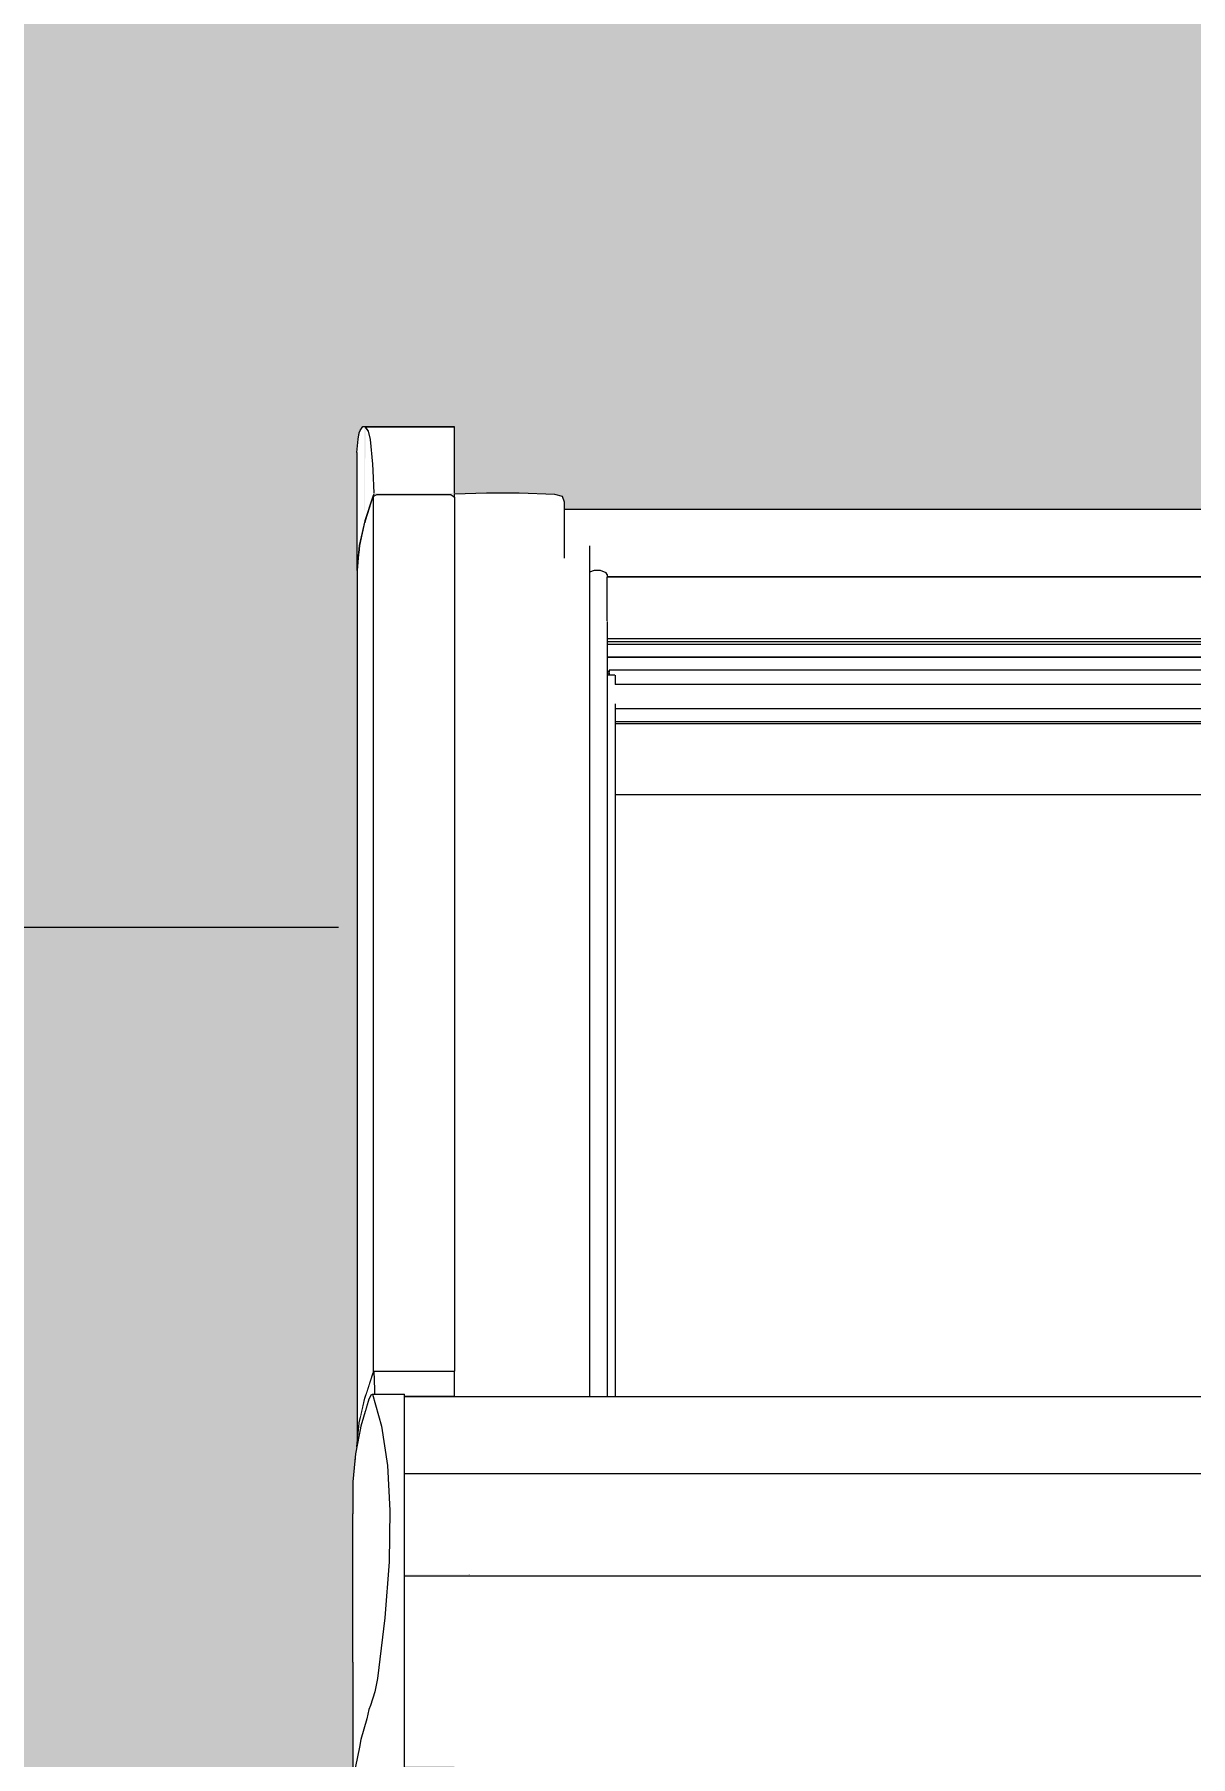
# Model space of a CAD drawing. Header units: metres. Extents: x -4 to 206, y -18 to 45.
# Drawn here: x 36.799 to 37.373, y -2.776 to -1.921 of the extents above; entities that cross this region are included whole.
import ezdxf

# ---------------------------------------------------------------- set-up
doc = ezdxf.new("R2010")
doc.units = ezdxf.units.M
doc.header["$MEASUREMENT"] = 0
doc.set_wipeout_variables(frame=1)
doc.linetypes.add('Untersicht', pattern=[0.001, 0.0005, -0.0005])
doc.linetypes.add('Wipeout_Contour', pattern=[1, 0, -1])
for name, color, linetype in [('3._DD PP STG2_4_325 Dachfenster', 7, 'Continuous'), ('3._DD PP STG2_4_330 Dachaufbau', 7, 'Continuous'), ('3._DD PP STG2_4_851 Marker Schnitt', 7, 'Continuous')]:
    doc.layers.add(name, color=color, linetype=linetype)
doc.styles.add('ERSTELLTER_STIL_2', font='')
doc.styles.get('ERSTELLTER_STIL_2').set_extended_font_data('Eurostile')

msp = doc.modelspace()

# ---------------------------------------------------------------- linework, layer by layer
at = {"layer": '3._DD PP STG2_4_325 Dachfenster', "color": 7, "linetype": 'Continuous', "lineweight": 13, "ltscale": 1000, "true_color": 0xf4f4f4, "flags": 128}
for points in [[(37.68201, -2.31834), (37.08741, -2.31834)], [(37.08741, -2.36268), (37.68201, -2.36268)]]:
    msp.add_lwpolyline(points, dxfattribs=at)
at = {"layer": '3._DD PP STG2_4_851 Marker Schnitt', "color": 7, "linetype": 'Untersicht', "lineweight": 13, "ltscale": 1000}
msp.add_line((30.45, -2.36447), (39.18451, -2.36447), dxfattribs=at)

# ---------------------------------------------------------------- texts
at = {"layer": '3._DD PP STG2_4_325 Dachfenster', "color": 7, "linetype": 'Continuous', "lineweight": 13, "insert": (37.36048, -2.56027), "char_height": 0.075, "attachment_point": 7, "rotation": 90, "style": 'ERSTELLTER_STIL_2'}
msp.add_mtext('\\A1;{\\pql;\\pt0;\\fEurostile|b0|i0|c0|p0;\\W1.000000;78\\fEurostile|b0|i0|c0|p0;\\W1.000000;\\A1{\\H.66x;\\S^  ;}\\fEurostile|b0|i0|c0|p0;\\W1.000000; x 118\\fEurostile|b0|i0|c0|p0;\\W1.000000;\\A1{\\H.66x;\\S^  ;}}', dxfattribs=at)

# ---------------------------------------------------------------- next in the draw order: wipeouts: each hides what was drawn before it
at = {"color": 254, "linetype": 'Wipeout_Contour', "lineweight": 0, "ltscale": 149.896476}
msp.add_wipeout([(37.79482, -2.20451), (37.01482, -2.20451), (37.01482, -2.22926), (37.79482, -2.22926)], dxfattribs=at).dxf.layer = '3._DD PP STG2_4_330 Dachaufbau'

# ---------------------------------------------------------------- next in the draw order: hatches: boundary and pattern name
at = {"layer": '3._DD PP STG2_4_330 Dachaufbau', "linetype": 'Continuous', "lineweight": 0, "true_color": 0x000000}
h = msp.add_hatch(color=18, dxfattribs=at)
h.paths.add_polyline_path([(36.75503, -4.33871), (38.75089, -4.33871), (38.75089, -2.14371), (38.85503, -2.14371), (38.85503, -1.28285), (33.33449, -1.28285), (33.33837, -4.39875), (33.35981, -4.39875), (33.35981, -1.29871), (36.49503, -1.29871), (36.49503, -1.58871), (36.75503, -1.58871)])
h.paths.add_polyline_path([(37.01482, -3.72888), (37.01482, -2.20451), (37.79482, -2.20451), (37.79482, -3.72888)], flags=0)

# ---------------------------------------------------------------- next in the draw order: linework, layer by layer
at = {"layer": '3._DD PP STG2_4_330 Dachaufbau', "color": 7, "linetype": 'Continuous', "lineweight": 18, "ltscale": 1000, "flags": 128}
msp.add_lwpolyline([(37.79482, -2.20451), (37.01482, -2.20451)], dxfattribs=at)

# ---------------------------------------------------------------- next in the draw order: wipeouts: each hides what was drawn before it
at = {"color": 254, "linetype": 'Wipeout_Contour', "lineweight": 0, "ltscale": 185.003913}
msp.add_wipeout([(36.95978, -2.12211), (36.95901, -2.1287), (36.95901, -2.18726), (36.96031, -2.17487), (36.96031, -2.11886)], dxfattribs=at).dxf.layer = '3._DD PP STG2_4_325 Dachfenster'
at = {"color": 254, "linetype": 'Wipeout_Contour', "lineweight": 0, "ltscale": 149.812674}
msp.add_wipeout([(37.08321, -2.20124), (37.08321, -2.20556), (37.68621, -2.20556), (37.68621, -2.20124)], dxfattribs=at).dxf.layer = '3._DD PP STG2_4_325 Dachfenster'
at = {"color": 254, "linetype": 'Wipeout_Contour', "lineweight": 0, "ltscale": 149.81534}
msp.add_wipeout([(37.08331, -2.2144), (37.08331, -2.21503), (37.68611, -2.21503), (37.68611, -2.2144)], dxfattribs=at).dxf.layer = '3._DD PP STG2_4_325 Dachfenster'
at = {"color": 254, "linetype": 'Wipeout_Contour', "lineweight": 0, "ltscale": 185.110336}
msp.add_wipeout([(36.95711, -2.6398), (36.95711, -2.79345), (36.95806, -2.78482), (36.95841, -2.78125), (36.95841, -2.6259)], dxfattribs=at).dxf.layer = '3._DD PP STG2_4_325 Dachfenster'
at = {"color": 254, "linetype": 'Wipeout_Contour', "lineweight": 0, "ltscale": 149.91005}
msp.add_wipeout([(37.79482, -2.26461), (37.01482, -2.26461), (37.01482, -2.28229), (37.79482, -2.28229)], dxfattribs=at).dxf.layer = '3._DD PP STG2_4_330 Dachaufbau'

# ---------------------------------------------------------------- next in the draw order: linework, layer by layer
at = {"layer": '3._DD PP STG2_4_330 Dachaufbau', "color": 7, "linetype": 'Continuous', "lineweight": 18, "ltscale": 1000, "flags": 128}
msp.add_lwpolyline([(37.01482, -2.28229), (37.79482, -2.28229)], dxfattribs=at)

# ---------------------------------------------------------------- next in the draw order: wipeouts: each hides what was drawn before it
at = {"color": 254, "linetype": 'Wipeout_Contour', "lineweight": 0, "ltscale": 149.813776}
msp.add_wipeout([(37.08321, -2.21058), (37.68621, -2.21058), (37.68621, -2.20556), (37.08321, -2.20556)], dxfattribs=at).dxf.layer = '3._DD PP STG2_4_325 Dachfenster'
at = {"color": 254, "linetype": 'Wipeout_Contour', "lineweight": 0, "ltscale": 149.815501}
msp.add_wipeout([(37.08331, -2.21574), (37.68611, -2.21574), (37.68611, -2.21503), (37.08331, -2.21503)], dxfattribs=at).dxf.layer = '3._DD PP STG2_4_325 Dachfenster'
at = {"color": 254, "linetype": 'Wipeout_Contour', "lineweight": 0, "ltscale": 185.106988}
msp.add_wipeout([(36.95841, -2.6259), (36.95841, -2.78125), (36.96033, -2.77167), (36.96101, -2.76789), (36.96101, -2.61224)], dxfattribs=at).dxf.layer = '3._DD PP STG2_4_325 Dachfenster'
at = {"color": 254, "linetype": 'Wipeout_Contour', "lineweight": 0, "ltscale": 149.903678}
msp.add_wipeout([(37.79482, -2.22926), (37.01482, -2.22926), (37.01482, -2.26461), (37.79482, -2.26461)], dxfattribs=at).dxf.layer = '3._DD PP STG2_4_330 Dachaufbau'

# ---------------------------------------------------------------- next in the draw order: linework, layer by layer
at = {"layer": '3._DD PP STG2_4_330 Dachaufbau', "color": 7, "linetype": 'Continuous', "lineweight": 18, "ltscale": 1000, "flags": 128}
msp.add_lwpolyline([(37.01482, -2.20451), (37.01482, -3.72888)], dxfattribs=at)

# ---------------------------------------------------------------- next in the draw order: wipeouts: each hides what was drawn before it
at = {"color": 254, "linetype": 'Wipeout_Contour', "lineweight": 0, "ltscale": 148.573539}
msp.add_wipeout([(37.06191, -2.59751), (37.06271, -2.59751), (37.06271, -2.18095), (37.06191, -2.18123)], dxfattribs=at).dxf.layer = '3._DD PP STG2_4_325 Dachfenster'
at = {"color": 254, "linetype": 'Wipeout_Contour', "lineweight": 0, "ltscale": 149.816238}
msp.add_wipeout([(37.08331, -2.21574), (37.08331, -2.22118), (37.68611, -2.22118), (37.68611, -2.21574)], dxfattribs=at).dxf.layer = '3._DD PP STG2_4_325 Dachfenster'
at = {"color": 254, "linetype": 'Wipeout_Contour', "lineweight": 0, "ltscale": 260.124411}
msp.add_wipeout([(36.95841, -2.78125), (36.95806, -2.78482), (36.96789, -2.78482), (36.96908, -2.7814), (36.98271, -2.7814), (36.98271, -2.77167), (36.96033, -2.77167)], dxfattribs=at).dxf.layer = '3._DD PP STG2_4_325 Dachfenster'

# ---------------------------------------------------------------- next in the draw order: wipeouts: each hides what was drawn before it
at = {"color": 254, "linetype": 'Wipeout_Contour', "lineweight": 0, "ltscale": 148.38603}
msp.add_wipeout([(37.00751, -2.17475), (37.00751, -2.59751), (37.02351, -2.59751), (37.02351, -2.17423)], dxfattribs=at).dxf.layer = '3._DD PP STG2_4_325 Dachfenster'
at = {"color": 254, "linetype": 'Wipeout_Contour', "lineweight": 0, "ltscale": 148.570335}
msp.add_wipeout([(37.06191, -2.18123), (37.06111, -2.18102), (37.06111, -2.59751), (37.06191, -2.59751)], dxfattribs=at).dxf.layer = '3._DD PP STG2_4_325 Dachfenster'
at = {"color": 254, "linetype": 'Wipeout_Contour', "lineweight": 0, "ltscale": 224.717395}
msp.add_wipeout([(37.68621, -2.21143), (37.08321, -2.21143), (37.08321, -2.21228), (37.08331, -2.21333), (37.68611, -2.21333), (37.68611, -2.21255)], dxfattribs=at).dxf.layer = '3._DD PP STG2_4_325 Dachfenster'
at = {"color": 254, "linetype": 'Wipeout_Contour', "lineweight": 0, "ltscale": 185.703306}
msp.add_wipeout([(36.96033, -2.77167), (36.98271, -2.77167), (36.98271, -2.75752), (36.964, -2.75752), (36.96101, -2.76789)], dxfattribs=at).dxf.layer = '3._DD PP STG2_4_325 Dachfenster'

# ---------------------------------------------------------------- next in the draw order: wipeouts: each hides what was drawn before it
at = {"color": 254, "linetype": 'Wipeout_Contour', "lineweight": 0, "ltscale": 148.565047}
msp.add_wipeout([(37.05911, -2.17586), (37.05911, -2.59751), (37.06111, -2.59751), (37.06111, -2.18102)], dxfattribs=at).dxf.layer = '3._DD PP STG2_4_325 Dachfenster'
at = {"color": 254, "linetype": 'Wipeout_Contour', "lineweight": 0, "ltscale": 149.814463}
msp.add_wipeout([(37.08321, -2.21058), (37.08321, -2.21143), (37.68621, -2.21143), (37.68621, -2.21058)], dxfattribs=at).dxf.layer = '3._DD PP STG2_4_325 Dachfenster'
at = {"color": 254, "linetype": 'Wipeout_Contour', "lineweight": 0, "ltscale": 185.710391}
msp.add_wipeout([(36.96511, -2.75286), (36.964, -2.75752), (36.98271, -2.75752), (36.98271, -2.75095), (36.96588, -2.75095)], dxfattribs=at).dxf.layer = '3._DD PP STG2_4_325 Dachfenster'
at = {"color": 254, "linetype": 'Wipeout_Contour', "lineweight": 0, "ltscale": 300.006701}
msp.add_wipeout([(37.78671, -2.77075), (36.98271, -2.77075), (36.98271, -2.7809), (37.00751, -2.7809), (37.00751, -2.78369), (37.76191, -2.78369), (37.76191, -2.7809), (37.78671, -2.7809)], dxfattribs=at).dxf.layer = '3._DD PP STG2_4_325 Dachfenster'

# ---------------------------------------------------------------- next in the draw order: wipeouts: each hides what was drawn before it
at = {"color": 254, "linetype": 'Wipeout_Contour', "lineweight": 0, "ltscale": 148.577995}
msp.add_wipeout([(37.06271, -2.59751), (37.06401, -2.59751), (37.06401, -2.17579), (37.06271, -2.18095)], dxfattribs=at).dxf.layer = '3._DD PP STG2_4_325 Dachfenster'
at = {"color": 254, "linetype": 'Wipeout_Contour', "lineweight": 0, "ltscale": 149.815141}
msp.add_wipeout([(37.08331, -2.21333), (37.08331, -2.2144), (37.68611, -2.2144), (37.68611, -2.21333)], dxfattribs=at).dxf.layer = '3._DD PP STG2_4_325 Dachfenster'
at = {"color": 254, "linetype": 'Wipeout_Contour', "lineweight": 0, "ltscale": 185.126829}
msp.add_wipeout([(36.96101, -2.76789), (36.964, -2.75752), (36.96511, -2.75286), (36.96511, -2.59875), (36.96101, -2.61224)], dxfattribs=at).dxf.layer = '3._DD PP STG2_4_325 Dachfenster'
at = {"color": 254, "linetype": 'Wipeout_Contour', "lineweight": 0, "ltscale": 149.961906}
msp.add_wipeout([(36.98271, -2.77075), (37.78671, -2.77075), (37.78671, -2.75668), (36.98271, -2.75668)], dxfattribs=at).dxf.layer = '3._DD PP STG2_4_325 Dachfenster'

# ---------------------------------------------------------------- next in the draw order: linework, layer by layer
at = {"layer": '3._DD PP STG2_4_325 Dachfenster', "color": 7, "linetype": 'Continuous', "lineweight": 13, "ltscale": 1000, "flags": 128}
for points in [[(36.95711, -2.64113), (36.95711, -2.65577)], [(36.95708, -2.72945), (36.95711, -2.65577)], [(36.95708, -2.72945), (36.95708, -2.82095)]]:
    msp.add_lwpolyline(points, dxfattribs=at)

# ---------------------------------------------------------------- next in the draw order: wipeouts: each hides what was drawn before it
at = {"color": 254, "linetype": 'Wipeout_Contour', "lineweight": 0, "ltscale": 148.556598}
msp.add_wipeout([(37.05731, -2.1748), (37.05731, -2.59751), (37.05911, -2.59751), (37.05911, -2.17586)], dxfattribs=at).dxf.layer = '3._DD PP STG2_4_325 Dachfenster'
at = {"color": 254, "linetype": 'Wipeout_Contour', "lineweight": 0, "ltscale": 148.583939}
msp.add_wipeout([(37.06401, -2.17579), (37.06401, -2.59751), (37.06611, -2.59751), (37.06611, -2.17451)], dxfattribs=at).dxf.layer = '3._DD PP STG2_4_325 Dachfenster'
at = {"color": 254, "linetype": 'Wipeout_Contour', "lineweight": 0, "ltscale": 445.590329}
msp.add_wipeout([(36.96511, -2.59875), (36.96511, -2.75286), (36.96588, -2.75095), (36.96796, -2.74409), (36.96928, -2.73751), (36.97302, -2.70739), (36.9751, -2.67953), (36.97552, -2.65415), (36.97425, -2.63166), (36.97136, -2.61228), (36.96685, -2.5963), (36.96622, -2.59659)], dxfattribs=at).dxf.layer = '3._DD PP STG2_4_325 Dachfenster'
at = {"color": 254, "linetype": 'Wipeout_Contour', "lineweight": 0, "ltscale": 110.660522}
msp.add_wipeout([(36.96031, -2.61059), (36.95907, -2.62245), (36.96031, -2.61592)], dxfattribs=at).dxf.layer = '3._DD PP STG2_4_325 Dachfenster'

# ---------------------------------------------------------------- next in the draw order: wipeouts: each hides what was drawn before it
at = {"color": 254, "linetype": 'Wipeout_Contour', "lineweight": 0, "ltscale": 148.517755}
msp.add_wipeout([(37.03971, -2.17423), (37.03971, -2.59751), (37.05731, -2.59751), (37.05731, -2.1748)], dxfattribs=at).dxf.layer = '3._DD PP STG2_4_325 Dachfenster'
at = {"color": 254, "linetype": 'Wipeout_Contour', "lineweight": 0, "ltscale": 148.601088}
msp.add_wipeout([(37.06611, -2.17451), (37.06611, -2.59751), (37.07271, -2.59751), (37.07271, -2.17451)], dxfattribs=at).dxf.layer = '3._DD PP STG2_4_325 Dachfenster'
at = {"color": 254, "linetype": 'Wipeout_Contour', "lineweight": 0, "ltscale": 148.042254}
msp.add_wipeout([(36.98271, -2.61228), (36.97136, -2.61228), (36.97425, -2.63166), (36.98271, -2.63166)], dxfattribs=at).dxf.layer = '3._DD PP STG2_4_325 Dachfenster'
at = {"color": 254, "linetype": 'Wipeout_Contour', "lineweight": 0, "ltscale": 148.043748}
msp.add_wipeout([(36.96928, -2.73751), (36.98271, -2.73751), (36.98271, -2.70739), (36.97302, -2.70739)], dxfattribs=at).dxf.layer = '3._DD PP STG2_4_325 Dachfenster'
at = {"color": 254, "linetype": 'Wipeout_Contour', "lineweight": 0, "ltscale": 148.197074}
msp.add_wipeout([(36.96588, -2.75095), (36.98271, -2.75095), (36.98271, -2.74409), (36.96796, -2.74409)], dxfattribs=at).dxf.layer = '3._DD PP STG2_4_325 Dachfenster'

# ---------------------------------------------------------------- next in the draw order: wipeouts: each hides what was drawn before it
at = {"color": 254, "linetype": 'Wipeout_Contour', "lineweight": 0, "ltscale": 111.11428}
msp.add_wipeout([(37.06211, -2.1533), (37.06111, -2.18095), (37.06191, -2.18123)], dxfattribs=at).dxf.layer = '3._DD PP STG2_4_325 Dachfenster'
at = {"color": 254, "linetype": 'Wipeout_Contour', "lineweight": 0, "ltscale": 148.450199}
msp.add_wipeout([(37.02351, -2.17423), (37.02351, -2.59751), (37.03971, -2.59751), (37.03971, -2.17423)], dxfattribs=at).dxf.layer = '3._DD PP STG2_4_325 Dachfenster'
at = {"color": 254, "linetype": 'Wipeout_Contour', "lineweight": 0, "ltscale": 148.618132}
msp.add_wipeout([(37.07271, -2.17451), (37.07271, -2.59751), (37.07461, -2.59751), (37.07461, -2.17501)], dxfattribs=at).dxf.layer = '3._DD PP STG2_4_325 Dachfenster'
at = {"color": 254, "linetype": 'Wipeout_Contour', "lineweight": 0, "ltscale": 148.000463}
msp.add_wipeout([(36.96685, -2.5963), (36.97136, -2.61228), (36.98271, -2.61228), (36.98271, -2.5963)], dxfattribs=at).dxf.layer = '3._DD PP STG2_4_325 Dachfenster'
at = {"color": 254, "linetype": 'Wipeout_Contour', "lineweight": 0, "ltscale": 148.155908}
msp.add_wipeout([(36.97425, -2.63166), (36.97552, -2.65415), (36.98271, -2.65415), (36.98271, -2.63166)], dxfattribs=at).dxf.layer = '3._DD PP STG2_4_325 Dachfenster'
at = {"color": 254, "linetype": 'Wipeout_Contour', "lineweight": 0, "ltscale": 148.232803}
msp.add_wipeout([(36.96928, -2.73751), (36.96796, -2.74409), (36.98271, -2.74409), (36.98271, -2.73751)], dxfattribs=at).dxf.layer = '3._DD PP STG2_4_325 Dachfenster'
at = {"color": 254, "linetype": 'Wipeout_Contour', "lineweight": 0, "ltscale": 149.958916}
msp.add_wipeout([(36.98271, -2.75059), (36.98271, -2.75668), (37.78671, -2.75668), (37.78671, -2.75059)], dxfattribs=at).dxf.layer = '3._DD PP STG2_4_325 Dachfenster'

# ---------------------------------------------------------------- next in the draw order: wipeouts: each hides what was drawn before it
at = {"color": 254, "linetype": 'Wipeout_Contour', "lineweight": 0, "ltscale": 148.327348}
msp.add_wipeout([(37.00751, -2.17475), (37.02351, -2.17423), (37.02351, -2.14892), (37.00751, -2.14943)], dxfattribs=at).dxf.layer = '3._DD PP STG2_4_325 Dachfenster'
at = {"color": 254, "linetype": 'Wipeout_Contour', "lineweight": 0, "ltscale": 148.168937}
msp.add_wipeout([(37.05911, -2.17586), (37.06111, -2.18095), (37.06211, -2.1533), (37.06111, -2.15054)], dxfattribs=at).dxf.layer = '3._DD PP STG2_4_325 Dachfenster'
at = {"color": 254, "linetype": 'Wipeout_Contour', "lineweight": 0, "ltscale": 524.39402}
msp.add_wipeout([(37.07461, -2.18803), (37.07691, -2.18724), (37.08001, -2.18731), (37.08281, -2.18844), (37.08331, -2.18929), (37.08331, -2.19042), (37.68611, -2.19042), (37.68611, -2.18929), (37.68661, -2.18844), (37.68941, -2.18731), (37.69251, -2.18724), (37.69481, -2.18803), (37.69481, -2.18349), (37.07461, -2.18349)], dxfattribs=at).dxf.layer = '3._DD PP STG2_4_325 Dachfenster'
at = {"color": 254, "linetype": 'Wipeout_Contour', "lineweight": 0, "ltscale": 185.543466}
msp.add_wipeout([(36.96031, -2.61592), (36.96101, -2.61224), (36.96301, -2.60566), (36.96301, -2.59828), (36.96031, -2.61059)], dxfattribs=at).dxf.layer = '3._DD PP STG2_4_325 Dachfenster'
at = {"color": 254, "linetype": 'Wipeout_Contour', "lineweight": 0, "ltscale": 148.258021}
msp.add_wipeout([(36.9751, -2.67953), (36.98271, -2.67953), (36.98271, -2.65415), (36.97552, -2.65415)], dxfattribs=at).dxf.layer = '3._DD PP STG2_4_325 Dachfenster'
at = {"color": 254, "linetype": 'Wipeout_Contour', "lineweight": 0, "ltscale": 149.957076}
msp.add_wipeout([(36.98271, -2.75059), (37.78671, -2.75059), (37.78671, -2.74416), (36.98271, -2.74416)], dxfattribs=at).dxf.layer = '3._DD PP STG2_4_325 Dachfenster'

# ---------------------------------------------------------------- next in the draw order: wipeouts: each hides what was drawn before it
at = {"color": 254, "linetype": 'Wipeout_Contour', "lineweight": 0, "ltscale": 446.405552}
msp.add_wipeout([(36.96031, -2.17487), (36.95901, -2.18726), (36.96051, -2.17487), (36.96321, -2.16256), (36.96721, -2.15047), (36.96901, -2.1495), (37.00581, -2.1495), (37.00751, -2.15077), (37.00751, -2.14935), (36.96743, -2.14935), (36.96701, -2.15047), (36.96301, -2.16256)], dxfattribs=at).dxf.layer = '3._DD PP STG2_4_325 Dachfenster'
at = {"color": 254, "linetype": 'Wipeout_Contour', "lineweight": 0, "ltscale": 111.845604}
msp.add_wipeout([(37.05731, -2.14948), (37.05731, -2.1748), (37.06111, -2.15054)], dxfattribs=at).dxf.layer = '3._DD PP STG2_4_325 Dachfenster'
at = {"color": 254, "linetype": 'Wipeout_Contour', "lineweight": 0, "ltscale": 149.810929}
msp.add_wipeout([(37.08321, -2.20124), (37.68621, -2.20124), (37.68621, -2.19064), (37.08321, -2.19064)], dxfattribs=at).dxf.layer = '3._DD PP STG2_4_325 Dachfenster'
at = {"color": 254, "linetype": 'Wipeout_Contour', "lineweight": 0, "ltscale": 222.080425}
msp.add_wipeout([(36.96701, -2.58619), (36.96301, -2.59828), (36.96301, -2.60566), (36.96511, -2.59875), (36.96622, -2.59659), (36.96685, -2.5963)], dxfattribs=at).dxf.layer = '3._DD PP STG2_4_325 Dachfenster'
at = {"color": 254, "linetype": 'Wipeout_Contour', "lineweight": 0, "ltscale": 148.104527}
msp.add_wipeout([(36.9751, -2.67953), (36.97302, -2.70739), (36.98271, -2.70739), (36.98271, -2.67953)], dxfattribs=at).dxf.layer = '3._DD PP STG2_4_325 Dachfenster'

# ---------------------------------------------------------------- next in the draw order: wipeouts: each hides what was drawn before it
at = {"color": 254, "linetype": 'Wipeout_Contour', "lineweight": 0, "ltscale": 222.31548}
msp.add_wipeout([(36.96031, -2.17487), (36.96301, -2.16256), (36.96301, -2.11591), (36.96201, -2.11573), (36.9607, -2.11771), (36.96031, -2.11886)], dxfattribs=at).dxf.layer = '3._DD PP STG2_4_325 Dachfenster'
at = {"color": 254, "linetype": 'Wipeout_Contour', "lineweight": 0, "ltscale": 148.459139}
msp.add_wipeout([(37.03971, -2.14892), (37.03971, -2.17423), (37.05731, -2.1748), (37.05731, -2.14948)], dxfattribs=at).dxf.layer = '3._DD PP STG2_4_325 Dachfenster'
at = {"color": 254, "linetype": 'Wipeout_Contour', "lineweight": 0, "ltscale": 112.585028}
msp.add_wipeout([(37.08321, -2.19064), (37.68621, -2.19064), (37.08321, -2.19042)], dxfattribs=at).dxf.layer = '3._DD PP STG2_4_325 Dachfenster'
at = {"color": 254, "linetype": 'Wipeout_Contour', "lineweight": 0, "ltscale": 185.239629}
msp.add_wipeout([(36.96701, -2.58619), (36.96701, -2.5963), (36.96791, -2.5963), (36.96791, -2.59392), (36.96755, -2.5849)], dxfattribs=at).dxf.layer = '3._DD PP STG2_4_325 Dachfenster'
at = {"color": 254, "linetype": 'Wipeout_Contour', "lineweight": 0, "ltscale": 149.95006}
msp.add_wipeout([(37.78671, -2.70831), (36.98271, -2.70831), (36.98271, -2.73808), (37.78671, -2.73808)], dxfattribs=at).dxf.layer = '3._DD PP STG2_4_325 Dachfenster'

# ---------------------------------------------------------------- next in the draw order: wipeouts: each hides what was drawn before it
at = {"color": 254, "linetype": 'Wipeout_Contour', "lineweight": 0, "ltscale": 258.525244}
msp.add_wipeout([(36.96301, -2.16256), (36.96701, -2.15047), (36.96701, -2.13761), (36.96689, -2.13447), (36.96568, -2.12222), (36.96471, -2.11814), (36.96331, -2.11594)], dxfattribs=at).dxf.layer = '3._DD PP STG2_4_325 Dachfenster'
at = {"color": 254, "linetype": 'Wipeout_Contour', "lineweight": 0, "ltscale": 148.392132}
msp.add_wipeout([(37.02351, -2.17423), (37.03971, -2.17423), (37.03971, -2.14892), (37.02351, -2.14892)], dxfattribs=at).dxf.layer = '3._DD PP STG2_4_325 Dachfenster'
at = {"color": 254, "linetype": 'Wipeout_Contour', "lineweight": 0, "ltscale": 111.429057}
msp.add_wipeout([(37.05731, -2.1748), (37.05911, -2.17586), (37.06111, -2.15054)], dxfattribs=at).dxf.layer = '3._DD PP STG2_4_325 Dachfenster'
at = {"color": 254, "linetype": 'Wipeout_Contour', "lineweight": 0, "ltscale": 184.910612}
msp.add_wipeout([(36.95921, -2.18726), (36.95921, -2.62108), (36.96031, -2.61059), (36.96051, -2.60968), (36.96051, -2.17487)], dxfattribs=at).dxf.layer = '3._DD PP STG2_4_325 Dachfenster'
at = {"color": 254, "linetype": 'Wipeout_Contour', "lineweight": 0, "ltscale": 222.106355}
msp.add_wipeout([(37.08281, -2.59751), (37.08331, -2.59751), (37.08331, -2.21255), (37.08321, -2.19042), (37.08331, -2.18929), (37.08281, -2.18844)], dxfattribs=at).dxf.layer = '3._DD PP STG2_4_325 Dachfenster'
at = {"color": 254, "linetype": 'Wipeout_Contour', "lineweight": 0, "ltscale": 222.757927}
msp.add_wipeout([(36.96791, -2.5963), (36.98271, -2.5963), (36.98271, -2.59729), (37.00751, -2.59729), (37.00751, -2.59392), (36.96791, -2.59392)], dxfattribs=at).dxf.layer = '3._DD PP STG2_4_325 Dachfenster'
at = {"color": 254, "linetype": 'Wipeout_Contour', "lineweight": 0, "ltscale": 149.94258}
msp.add_wipeout([(37.78671, -2.6866), (36.98271, -2.6866), (36.98271, -2.70831), (37.78671, -2.70831)], dxfattribs=at).dxf.layer = '3._DD PP STG2_4_325 Dachfenster'
at = {"color": 254, "linetype": 'Wipeout_Contour', "lineweight": 0, "ltscale": 149.95524}
msp.add_wipeout([(36.98271, -2.73808), (36.98271, -2.74416), (37.78671, -2.74416), (37.78671, -2.73808)], dxfattribs=at).dxf.layer = '3._DD PP STG2_4_325 Dachfenster'

# ---------------------------------------------------------------- next in the draw order: wipeouts: each hides what was drawn before it
at = {"color": 254, "linetype": 'Wipeout_Contour', "lineweight": 0, "ltscale": 148.179411}
msp.add_wipeout([(37.00751, -2.11814), (36.96471, -2.11814), (36.96568, -2.12222), (37.00751, -2.12222)], dxfattribs=at).dxf.layer = '3._DD PP STG2_4_325 Dachfenster'
at = {"color": 254, "linetype": 'Wipeout_Contour', "lineweight": 0, "ltscale": 185.705296}
msp.add_wipeout([(36.96689, -2.13447), (36.96701, -2.13761), (36.96752, -2.14893), (37.00751, -2.14893), (37.00751, -2.13447)], dxfattribs=at).dxf.layer = '3._DD PP STG2_4_325 Dachfenster'
at = {"color": 254, "linetype": 'Wipeout_Contour', "lineweight": 0, "ltscale": 184.83738}
msp.add_wipeout([(36.96051, -2.17487), (36.96051, -2.60968), (36.96301, -2.59828), (36.96321, -2.59767), (36.96321, -2.16256)], dxfattribs=at).dxf.layer = '3._DD PP STG2_4_325 Dachfenster'
at = {"color": 254, "linetype": 'Wipeout_Contour', "lineweight": 0, "ltscale": 149.803306}
msp.add_wipeout([(37.06211, -2.16893), (37.70731, -2.16893), (37.70731, -2.15698), (37.06211, -2.15698)], dxfattribs=at).dxf.layer = '3._DD PP STG2_4_325 Dachfenster'
at = {"color": 254, "linetype": 'Wipeout_Contour', "lineweight": 0, "ltscale": 148.317052}
msp.add_wipeout([(37.00751, -2.5849), (36.96755, -2.5849), (36.96791, -2.59392), (37.00751, -2.59392)], dxfattribs=at).dxf.layer = '3._DD PP STG2_4_325 Dachfenster'

# ---------------------------------------------------------------- next in the draw order: wipeouts: each hides what was drawn before it
at = {"color": 254, "linetype": 'Wipeout_Contour', "lineweight": 0, "ltscale": 111.61926}
msp.add_wipeout([(36.96201, -2.11573), (36.96301, -2.11591), (37.00751, -2.11594)], dxfattribs=at).dxf.layer = '3._DD PP STG2_4_325 Dachfenster'
at = {"color": 254, "linetype": 'Wipeout_Contour', "lineweight": 0, "ltscale": 111.620452}
msp.add_wipeout([(36.96701, -2.15047), (36.96743, -2.14935), (36.96701, -2.13761)], dxfattribs=at).dxf.layer = '3._DD PP STG2_4_325 Dachfenster'
at = {"color": 254, "linetype": 'Wipeout_Contour', "lineweight": 0, "ltscale": 148.346192}
msp.add_wipeout([(37.00751, -2.15077), (37.00581, -2.1495), (37.00581, -2.5849), (37.00751, -2.5849)], dxfattribs=at).dxf.layer = '3._DD PP STG2_4_325 Dachfenster'
at = {"color": 254, "linetype": 'Wipeout_Contour', "lineweight": 0, "ltscale": 112.14593}
msp.add_wipeout([(37.70731, -2.15691), (37.06211, -2.15691), (37.70731, -2.15698)], dxfattribs=at).dxf.layer = '3._DD PP STG2_4_325 Dachfenster'
at = {"color": 254, "linetype": 'Wipeout_Contour', "lineweight": 0, "ltscale": 599.227073}
msp.add_wipeout([(37.70731, -2.16893), (37.06211, -2.16893), (37.06211, -2.18116), (37.06271, -2.18095), (37.06401, -2.17579), (37.06611, -2.17451), (37.07271, -2.17451), (37.07461, -2.17501), (37.07461, -2.18349), (37.69481, -2.18349), (37.69481, -2.17501), (37.69671, -2.17451), (37.70331, -2.17451), (37.70541, -2.17579), (37.70671, -2.18095), (37.70731, -2.18116)], dxfattribs=at).dxf.layer = '3._DD PP STG2_4_325 Dachfenster'

# ---------------------------------------------------------------- next in the draw order: linework, layer by layer
at = {"layer": '3._DD PP STG2_4_325 Dachfenster', "color": 7, "linetype": 'Continuous', "lineweight": 13, "ltscale": 1000, "flags": 128}
for points in [[(37.06211, -2.1533), (37.06111, -2.15054)], [(37.06211, -2.18116), (37.06211, -2.1533)], [(37.70731, -2.15691), (37.06211, -2.15691)]]:
    msp.add_lwpolyline(points, dxfattribs=at)

# ---------------------------------------------------------------- next in the draw order: wipeouts: each hides what was drawn before it
at = {"color": 254, "linetype": 'Wipeout_Contour', "lineweight": 0, "ltscale": 148.177061}
msp.add_wipeout([(36.96568, -2.12222), (36.96689, -2.13447), (37.00751, -2.13447), (37.00751, -2.12222)], dxfattribs=at).dxf.layer = '3._DD PP STG2_4_325 Dachfenster'
at = {"color": 254, "linetype": 'Wipeout_Contour', "lineweight": 0, "ltscale": 184.826584}
msp.add_wipeout([(36.96321, -2.16256), (36.96321, -2.59767), (36.96701, -2.58619), (36.96721, -2.58566), (36.96721, -2.15047)], dxfattribs=at).dxf.layer = '3._DD PP STG2_4_325 Dachfenster'
at = {"color": 254, "linetype": 'Wipeout_Contour', "lineweight": 0, "ltscale": 148.650656}
msp.add_wipeout([(37.08001, -2.18731), (37.08001, -2.59751), (37.08281, -2.59751), (37.08281, -2.18844)], dxfattribs=at).dxf.layer = '3._DD PP STG2_4_325 Dachfenster'

# ---------------------------------------------------------------- next in the draw order: linework, layer by layer
at = {"layer": '3._DD PP STG2_4_325 Dachfenster', "color": 7, "linetype": 'Continuous', "lineweight": 13, "ltscale": 1000, "flags": 128}
for points in [[(36.95901, -2.1287), (36.95901, -2.18726)], [(36.95921, -2.18726), (36.95921, -2.62108)], [(36.96685, -2.5963), (36.97136, -2.61228), (36.97425, -2.63166), (36.97552, -2.65415), (36.9751, -2.67953), (36.97302, -2.70739), (36.96928, -2.73751), (36.96796, -2.74409), (36.96588, -2.75095), (36.96511, -2.75286), (36.964, -2.75752), (36.96101, -2.76789), (36.96033, -2.77167), (36.95841, -2.78125), (36.95806, -2.78482), (36.95711, -2.79345), (36.95711, -2.79663), (36.9571, -2.80695), (36.95709, -2.81572), (36.95708, -2.82307)], [(36.96622, -2.59659), (36.96511, -2.59875), (36.96101, -2.61224), (36.95841, -2.6259), (36.95711, -2.6398), (36.95711, -2.64113)], [(36.96622, -2.59659), (36.96685, -2.5963)]]:
    msp.add_lwpolyline(points, dxfattribs=at)

# ---------------------------------------------------------------- next in the draw order: wipeouts: each hides what was drawn before it
at = {"color": 254, "linetype": 'Wipeout_Contour', "lineweight": 0, "ltscale": 148.16701}
msp.add_wipeout([(37.00751, -2.11594), (36.96331, -2.11594), (36.96471, -2.11814), (37.00751, -2.11814)], dxfattribs=at).dxf.layer = '3._DD PP STG2_4_325 Dachfenster'
at = {"color": 254, "linetype": 'Wipeout_Contour', "lineweight": 0, "ltscale": 148.269189}
msp.add_wipeout([(36.96901, -2.1495), (36.96901, -2.5849), (37.00581, -2.5849), (37.00581, -2.1495)], dxfattribs=at).dxf.layer = '3._DD PP STG2_4_325 Dachfenster'
at = {"color": 254, "linetype": 'Wipeout_Contour', "lineweight": 0, "ltscale": 148.628036}
msp.add_wipeout([(37.07461, -2.18803), (37.07461, -2.59751), (37.07691, -2.59751), (37.07691, -2.18724)], dxfattribs=at).dxf.layer = '3._DD PP STG2_4_325 Dachfenster'

# ---------------------------------------------------------------- next in the draw order: linework, layer by layer
at = {"layer": '3._DD PP STG2_4_325 Dachfenster', "color": 7, "linetype": 'Continuous', "lineweight": 13, "ltscale": 1000, "flags": 128}
for points in [[(36.96201, -2.11573), (37.00751, -2.11573)], [(37.00751, -2.14893), (37.00751, -2.13447), (37.00751, -2.12222), (37.00751, -2.11814), (37.00751, -2.11594)], [(37.00581, -2.1495), (37.00751, -2.15077)], [(37.06111, -2.15054), (37.05731, -2.14948), (37.03971, -2.14892), (37.02351, -2.14892), (37.00751, -2.14943)], [(37.00751, -2.15077), (37.00751, -2.14935)], [(37.00751, -2.15077), (37.00751, -2.5849)]]:
    msp.add_lwpolyline(points, dxfattribs=at)

# ---------------------------------------------------------------- next in the draw order: wipeouts: each hides what was drawn before it
at = {"color": 254, "linetype": 'Wipeout_Contour', "lineweight": 0, "ltscale": 185.64781}
msp.add_wipeout([(36.96721, -2.15047), (36.96721, -2.58566), (36.96746, -2.58499), (36.96901, -2.5849), (36.96901, -2.1495)], dxfattribs=at).dxf.layer = '3._DD PP STG2_4_325 Dachfenster'
at = {"color": 254, "linetype": 'Wipeout_Contour', "lineweight": 0, "ltscale": 148.638693}
msp.add_wipeout([(37.07691, -2.18724), (37.07691, -2.59751), (37.08001, -2.59751), (37.08001, -2.18731)], dxfattribs=at).dxf.layer = '3._DD PP STG2_4_325 Dachfenster'

# ---------------------------------------------------------------- next in the draw order: linework, layer by layer
at = {"layer": '3._DD PP STG2_4_325 Dachfenster', "color": 7, "linetype": 'Continuous', "lineweight": 13, "ltscale": 1000, "flags": 128}
for points in [[(36.95901, -2.1287), (36.95978, -2.12211), (36.96031, -2.11886), (36.9607, -2.11771), (36.96201, -2.11573), (36.96301, -2.11591), (36.96471, -2.11814), (36.96568, -2.12222), (36.96689, -2.13447), (36.96701, -2.13761), (36.96752, -2.14893)], [(36.96743, -2.14935), (36.96701, -2.15047), (36.96301, -2.16256), (36.96031, -2.17487), (36.95901, -2.18726)], [(36.95921, -2.18726), (36.96051, -2.17487), (36.96321, -2.16256), (36.96721, -2.15047)], [(36.96721, -2.15047), (36.96901, -2.1495)], [(36.96721, -2.15047), (36.96721, -2.58566)], [(36.96901, -2.1495), (37.00581, -2.1495)], [(37.07691, -2.18724), (37.07461, -2.18803)], [(37.08001, -2.18731), (37.07691, -2.18724)], [(37.08281, -2.18844), (37.08001, -2.18731)], [(37.08331, -2.18929), (37.08281, -2.18844)], [(37.08331, -2.18929), (37.08331, -2.19042)], [(37.68621, -2.19042), (37.08321, -2.19042)], [(37.08321, -2.19064), (37.08321, -2.20124), (37.08321, -2.20556), (37.08321, -2.21058), (37.08321, -2.21143), (37.08321, -2.21228)], [(36.95907, -2.62245), (36.96031, -2.61059), (36.96301, -2.59828), (36.96701, -2.58619), (36.96746, -2.58499)], [(36.96755, -2.5849), (36.96791, -2.59392), (36.96791, -2.5963)], [(36.96755, -2.5849), (37.00751, -2.5849)]]:
    msp.add_lwpolyline(points, dxfattribs=at)

# ---------------------------------------------------------------- next in the draw order: wipeouts: each hides what was drawn before it
at = {"color": 254, "linetype": 'Wipeout_Contour', "lineweight": 0, "ltscale": 149.866014}
msp.add_wipeout([(37.08331, -2.22125), (37.08331, -2.59751), (37.68611, -2.59751), (37.68611, -2.22125)], dxfattribs=at).dxf.layer = '3._DD PP STG2_4_325 Dachfenster'

# ---------------------------------------------------------------- next in the draw order: linework, layer by layer
at = {"layer": '3._DD PP STG2_4_325 Dachfenster', "color": 7, "linetype": 'Continuous', "lineweight": 13, "ltscale": 1000, "flags": 128}
for points in [[(37.68611, -2.22118), (37.08331, -2.22118)], [(37.68611, -2.22125), (37.08331, -2.22125)], [(37.68611, -2.22267), (37.08331, -2.22267)], [(37.68611, -2.22408), (37.08331, -2.22408)], [(37.68611, -2.23023), (37.08331, -2.23023)], [(37.68611, -2.23045), (37.08331, -2.23045)], [(37.08331, -2.23731), (37.08431, -2.23731)], [(37.08431, -2.23822), (37.08331, -2.23822)], [(37.08331, -2.239), (37.08721, -2.239)], [(37.0842, -2.23822), (37.0842, -2.23886)], [(37.68511, -2.23674), (37.08431, -2.23674)], [(37.08431, -2.23681), (37.08431, -2.23773)], [(37.08431, -2.23815), (37.08431, -2.239)], [(37.08741, -2.23921), (37.08741, -2.24395)], [(37.68214, -2.24395), (37.08728, -2.24395)], [(37.68201, -2.25597), (37.08741, -2.25597)], [(37.68201, -2.26241), (37.08741, -2.26241)], [(37.68201, -2.26333), (37.08741, -2.26333)], [(37.68201, -2.29861), (37.08741, -2.29861)]]:
    msp.add_lwpolyline(points, dxfattribs=at)

# ---------------------------------------------------------------- next in the draw order: wipeouts: each hides what was drawn before it
at = {"color": 254, "linetype": 'Wipeout_Contour', "lineweight": 0, "ltscale": 149.916509}
msp.add_wipeout([(36.98271, -2.61363), (37.78671, -2.61363), (37.78671, -2.59751), (36.98271, -2.59751)], dxfattribs=at).dxf.layer = '3._DD PP STG2_4_325 Dachfenster'

# ---------------------------------------------------------------- next in the draw order: linework, layer by layer
at = {"layer": '3._DD PP STG2_4_325 Dachfenster', "color": 7, "linetype": 'Continuous', "lineweight": 13, "ltscale": 1000, "flags": 128}
for points in [[(37.07461, -2.17501), (37.07461, -2.59751)], [(37.08331, -2.21255), (37.08331, -2.59751)], [(37.08741, -2.25343), (37.08741, -2.59751)], [(37.00751, -2.59729), (37.00751, -2.59392), (37.00751, -2.5849)], [(36.96685, -2.5963), (36.98271, -2.5963)], [(36.98271, -2.59729), (37.00751, -2.59729)], [(36.98271, -2.59751), (37.78671, -2.59751)]]:
    msp.add_lwpolyline(points, dxfattribs=at)

# ---------------------------------------------------------------- next in the draw order: wipeouts: each hides what was drawn before it
at = {"color": 254, "linetype": 'Wipeout_Contour', "lineweight": 0, "ltscale": 149.921742}
msp.add_wipeout([(37.78671, -2.61363), (36.98271, -2.61363), (36.98271, -2.63484), (37.78671, -2.63484)], dxfattribs=at).dxf.layer = '3._DD PP STG2_4_325 Dachfenster'

# ---------------------------------------------------------------- next in the draw order: wipeouts: each hides what was drawn before it
at = {"color": 254, "linetype": 'Wipeout_Contour', "lineweight": 0, "ltscale": 149.924801}
msp.add_wipeout([(36.98271, -2.63484), (36.98271, -2.63569), (37.78671, -2.63569), (37.78671, -2.63484)], dxfattribs=at).dxf.layer = '3._DD PP STG2_4_325 Dachfenster'

# ---------------------------------------------------------------- next in the draw order: wipeouts: each hides what was drawn before it
at = {"color": 254, "linetype": 'Wipeout_Contour', "lineweight": 0, "ltscale": 149.928286}
msp.add_wipeout([(36.98271, -2.65917), (37.78671, -2.65917), (37.78671, -2.63569), (36.98271, -2.63569)], dxfattribs=at).dxf.layer = '3._DD PP STG2_4_325 Dachfenster'

# ---------------------------------------------------------------- next in the draw order: linework, layer by layer
at = {"layer": '3._DD PP STG2_4_325 Dachfenster', "color": 7, "linetype": 'Continuous', "lineweight": 13, "ltscale": 1000, "flags": 128}
msp.add_lwpolyline([(36.98271, -2.63569), (37.78671, -2.63569)], dxfattribs=at)

# ---------------------------------------------------------------- next in the draw order: wipeouts: each hides what was drawn before it
at = {"color": 254, "linetype": 'Wipeout_Contour', "lineweight": 0, "ltscale": 149.935384}
msp.add_wipeout([(36.98271, -2.65917), (36.98271, -2.68554), (37.78671, -2.68554), (37.78671, -2.65917)], dxfattribs=at).dxf.layer = '3._DD PP STG2_4_325 Dachfenster'

# ---------------------------------------------------------------- next in the draw order: wipeouts: each hides what was drawn before it
at = {"color": 254, "linetype": 'Wipeout_Contour', "lineweight": 0, "ltscale": 149.939266}
msp.add_wipeout([(36.98271, -2.68639), (37.78671, -2.68639), (37.78671, -2.68582), (36.98271, -2.68582)], dxfattribs=at).dxf.layer = '3._DD PP STG2_4_325 Dachfenster'

# ---------------------------------------------------------------- next in the draw order: wipeouts: each hides what was drawn before it
at = {"color": 254, "linetype": 'Wipeout_Contour', "lineweight": 0, "ltscale": 112.588619}
msp.add_wipeout([(36.98271, -2.6866), (37.78671, -2.6866), (36.98271, -2.68639)], dxfattribs=at).dxf.layer = '3._DD PP STG2_4_325 Dachfenster'

# ---------------------------------------------------------------- next in the draw order: wipeouts: each hides what was drawn before it
at = {"color": 254, "linetype": 'Wipeout_Contour', "lineweight": 0, "ltscale": 112.321287}
msp.add_wipeout([(37.78671, -2.68554), (36.98271, -2.68554), (37.78671, -2.68582)], dxfattribs=at).dxf.layer = '3._DD PP STG2_4_325 Dachfenster'

# ---------------------------------------------------------------- next in the draw order: linework, layer by layer
at = {"layer": '3._DD PP STG2_4_325 Dachfenster', "color": 7, "linetype": 'Continuous', "lineweight": 13, "ltscale": 1000, "flags": 128}
for points in [[(36.98271, -2.7814), (36.98271, -2.77167), (36.98271, -2.75752), (36.98271, -2.75095), (36.98271, -2.74409), (36.98271, -2.73751), (36.98271, -2.70739), (36.98271, -2.67953), (36.98271, -2.65415), (36.98271, -2.63166), (36.98271, -2.61228), (36.98271, -2.5963)], [(36.98271, -2.6866), (37.78671, -2.6866)]]:
    msp.add_lwpolyline(points, dxfattribs=at)

doc.saveas('drawing.dxf')
